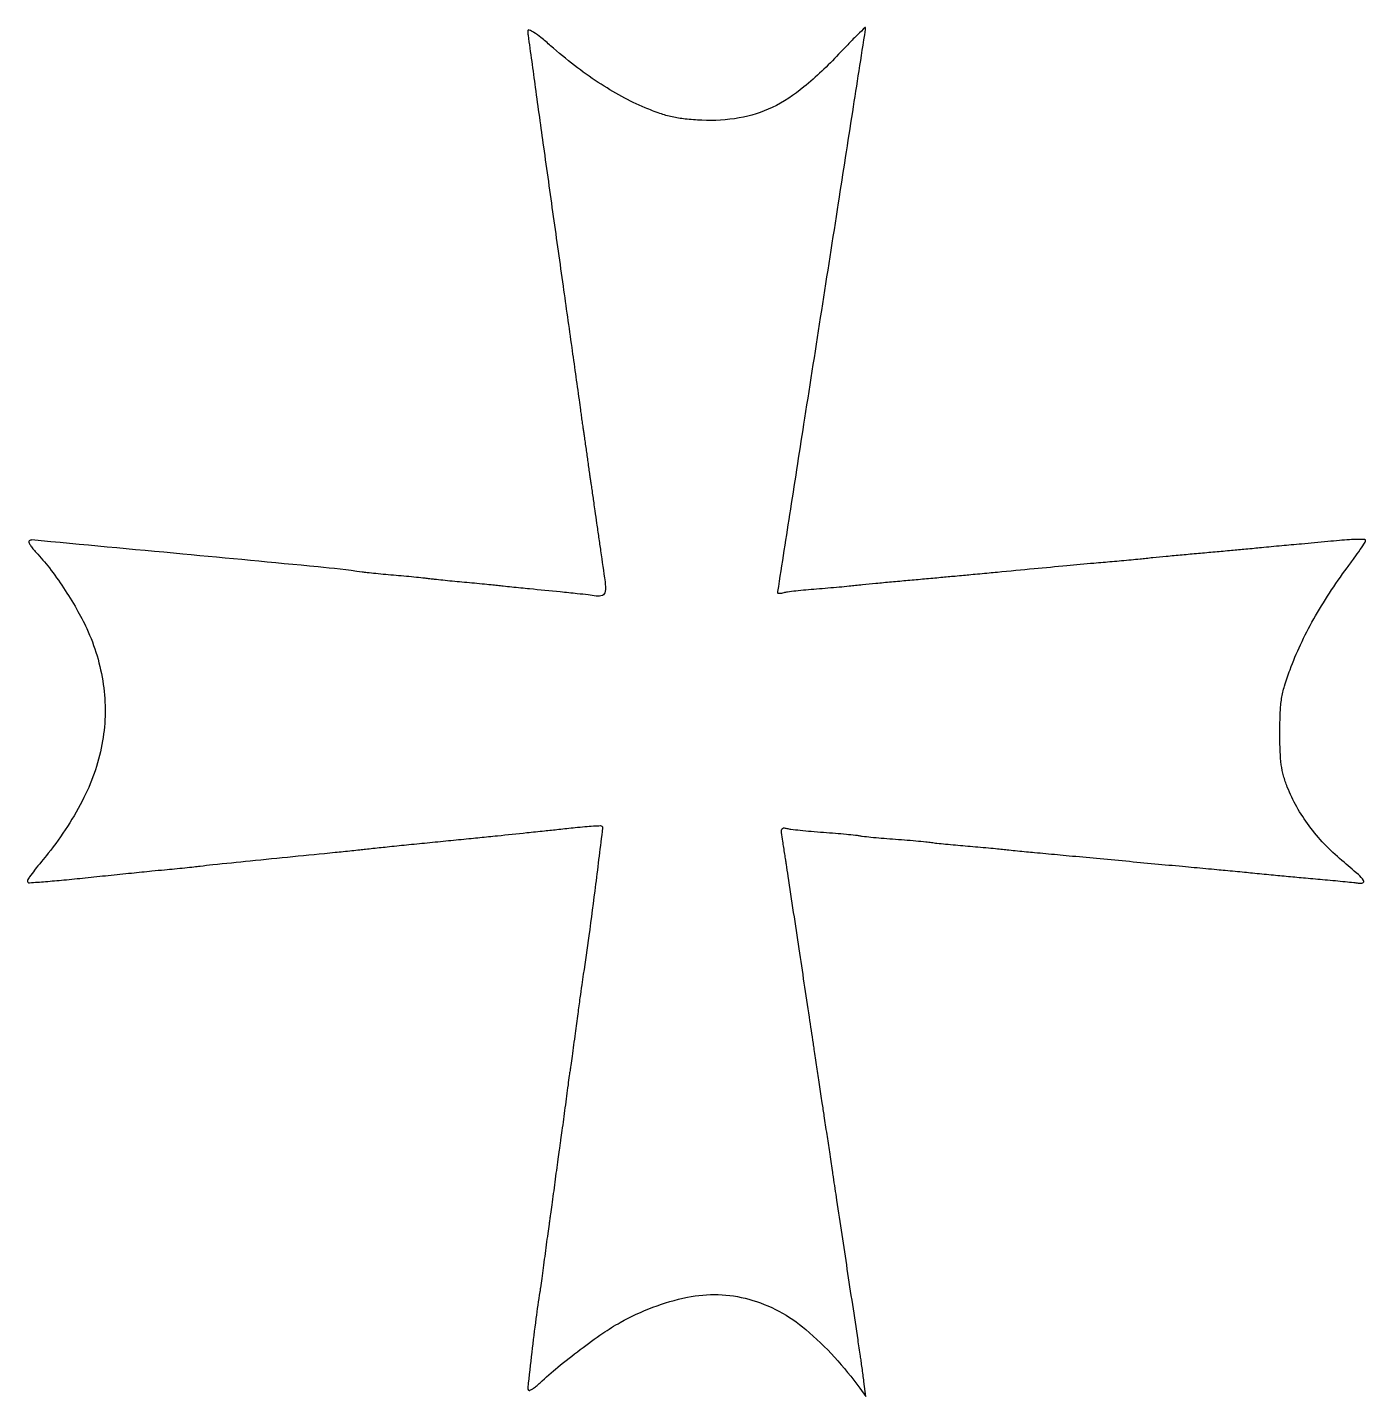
# Model space of a CAD drawing. Extents: x 0 to 396, y 0 to 405.
import ezdxf

# ---------------------------------------------------------------- set-up
doc = ezdxf.new("R2010")
doc.units = 0

msp = doc.modelspace()

# ---------------------------------------------------------------- linework, layer by layer
msp.add_lwpolyline([(148, 403.645921, 0.033983), (148.083615, 402.417103, 0.000106), (150.209955, 386.889337, 0.000606), (152.639218, 369.335242, 0.000379), (155.523251, 348.792937, -0.000052), (158.444958, 328.080789, -0.000077), (160.993571, 309.9798, -0.000031), (163.175361, 294.459652, -0.001687), (163.581054, 291.5, 0.001054), (163.813866, 289.785419, 0.000845), (164.071497, 287.940625, 0.000854), (164.315528, 286.235528, 0.002176), (164.5, 285, -0.001977), (164.689424, 283.734759, -0.00069), (164.952313, 281.9125, -0.000685), (165.236129, 279.90615, -0.0008), (165.5, 278, 0.0008), (165.763871, 276.09385, 0.000685), (166.047687, 274.0875, 0.00069), (166.310576, 272.265241, 0.001977), (166.5, 271, -0.001892), (166.689643, 269.734763, -0.00066), (166.953274, 267.9125, -0.000656), (167.23815, 265.90615, -0.000765), (167.503274, 264, 0.001324), (167.835383, 261.631652, 0.000378), (168.363041, 257.959746, 0.000381), (168.964791, 253.816941, 0.000404), (169.561077, 249.756582, -0.003045), (170.852754, 240.625859, -0.058154), (170.905193, 237.755296, -0.276028), (170.070806, 236.626531, -0.139232), (168.25, 236.408989, 0.009166), (165.899782, 236.73885, 0.003569), (162.63944, 237.112057, 0.002006), (157.609956, 237.631036, 0.000387), (148.5, 238.527038, -0.000902), (145.946309, 238.78086, -0.000752), (143.234375, 239.059472, -0.000759), (140.753715, 239.321902, -0.002071), (139, 239.517471, 0.003454), (137.188936, 239.714364, 0.001081), (134.471875, 239.984841, 0.00108), (131.436678, 240.273746, 0.001194), (128.5, 240.539804, -0.001652), (125.636714, 240.801858, -0.001735), (122.821875, 241.07872, -0.001661), (120.394392, 241.334141, -0.007771), (119, 241.507509, 0.008425), (117.583428, 241.681752, 0.001653), (115.03125, 241.943578, 0.001754), (112.054706, 242.228459, 0.001626), (109, 242.5, -0.001635), (105.945294, 242.771597, -0.001764), (102.96875, 243.056647, -0.001663), (100.416578, 243.318718, -0.008472), (99, 243.49326, 0.01094), (85.909579, 245.040632, 0.000638), (45.869417, 248.835947, 0.000044), (1.197639, 253.008851, 0.223213), (0.380936, 252.714269, 0.309822), (0.308261, 252.324872, 0.033894), (0.755055, 251.47526, 0.032048), (1.490159, 250.436755, 0.019993), (2.473647, 249.315481, -0.02731), (6.373436, 244.735923, -0.015905), (10.561658, 238.856747, -0.015776), (14.446568, 232.599643, -0.023038), (17.430438, 226.840276, -0.07203), (22.33799, 210.282148, -0.078771), (22.121982, 193.530618, -0.073807), (16.623641, 176.796556, -0.053662), (6, 160.295944, 0.001427), (2.020383, 155.338258, 0.01669), (0.538863, 153.349104, 0.044534), (-0.087049, 152.250265, 0.336339), (0.03537, 151.703182, 0.196744), (0.454233, 151.567517, 0.000878), (5.21039, 151.93473, 0.003975), (10.641096, 152.407085, 0.002477), (17, 153.042944, -0.000446), (23.830468, 153.753981, -0.000437), (30.709375, 154.457772, -0.00043), (36.746263, 155.064833, -0.001656), (40.5, 155.426494, 0.001371), (43.436678, 155.707744, 0.001239), (46.471875, 156.014427, 0.001241), (49.188886, 156.30258, 0.003962), (51, 156.513738, -0.005362), (54.7265, 156.937639, -0.000328), (65.859043, 158.075843, -0.000519), (78.429646, 159.339559, -0.00052), (91, 160.576876, 0.001194), (93.362085, 160.812596, 0.000948), (95.9125, 161.078147, 0.000958), (98.276383, 161.333386, 0.0024), (100, 161.531209, -0.00369), (102.163382, 161.773849, -0.000426), (107.025, 162.278627, -0.000513), (112.808676, 162.868167, -0.000419), (119, 163.487607, 0.000114), (125.264236, 164.110495, 0.00013), (131.26875, 164.71052, 0.000118), (136.370182, 165.222854, 0.000723), (139, 165.491436, 0.000078), (147.71754, 166.395866, 0.000332), (152.920467, 166.939974, 0.000478), (157.146815, 167.388877, 0.000316), (162, 167.912158, -0.005335), (164.906265, 168.196041, -0.008217), (167.425977, 168.373387, -0.003572), (169.563184, 168.473243, -0.192259), (169.939496, 168.339983, -0.248642), (170.146506, 167.795264, -0.00016), (168.05971, 151.126735, -0.002131), (166.078213, 135.866679, -0.005014), (164.436789, 124.5, 0.002474), (163.963709, 121.337621, 0.001404), (163.420791, 117.505479, 0.001141), (162.781664, 112.822712, 0.0006), (162.007599, 107, -0.000616), (161.550503, 103.562416, -0.000695), (161.102907, 100.2625, -0.000634), (160.714801, 97.457166, -0.003808), (160.5, 96, 0.003953), (160.285629, 94.542816, 0.000658), (159.899325, 91.7375, 0.000722), (159.454187, 88.437584, 0.000639), (159, 85, -0.000639), (158.545813, 81.562416, -0.000722), (158.100675, 78.2625, -0.000658), (157.714371, 75.457184, -0.003953), (157.5, 74, 0.003953), (157.285629, 72.542816, 0.000658), (156.899325, 69.7375, 0.000722), (156.454187, 66.437584, 0.000639), (156, 63, -0.000639), (155.545813, 59.562416, -0.000722), (155.100675, 56.2625, -0.000658), (154.714371, 53.457184, -0.003953), (154.5, 52, 0.003991), (154.28574, 50.542811, 0.000664), (153.899902, 47.7375, 0.000729), (153.4554, 44.437584, 0.000645), (153.001965, 41, -0.000702), (152.552947, 37.598898, -0.00085), (152.121778, 34.409375, -0.000719), (151.750406, 31.725671, -0.005851), (151.564354, 30.5, 0.008097), (150.398237, 22.578191, 0.004166), (149.181596, 12.624587, 0.000634), (148.001421, 2.134022, 0.227865), (148.254643, 1.412023, 0.321794), (148.613032, 1.353179, 0.027943), (149.464367, 1.835874, 0.028516), (150.504212, 2.591938, 0.017671), (151.638718, 3.589053, -0.017552), (156.907777, 8.22224, -0.010141), (163.546162, 13.437239, -0.010087), (170.186205, 18.232297, -0.023844), (175.363585, 21.460837, -0.076194), (195.241529, 28.893261, -0.119021), (213.416711, 28.325776, -0.110443), (230.277347, 19.37288, -0.059503), (246.285201, 1.974672), (248.070401, -0.5), (247.499404, 4, 0.001419), (247.247323, 5.942485, 0.001095), (246.961779, 8.059375, 0.001107), (246.686315, 10.035808, 0.002651), (246.471016, 11.5, -0.000388), (245.745134, 16.285946, -0.000011), (242.58053, 37.263927, -0.000015), (239.504437, 57.662217, -0.000244), (238.476915, 64.5, 0.00022), (238.183667, 66.452093, 0.000092), (237.786087, 69.0875, 0.000091), (237.359229, 71.91001, 0.000117), (236.966433, 74.5, -0.000262), (236.574402, 77.089992, -0.000202), (236.149857, 79.9125, -0.000205), (235.755647, 82.547922, -0.000492), (235.466433, 84.5, 0.000492), (235.177219, 86.452078, 0.000205), (234.783008, 89.0875, 0.000202), (234.358463, 91.910008, 0.000262), (233.966433, 94.5, -0.000144), (233.579282, 97.053694, -0.000121), (233.169612, 99.765625, -0.000122), (232.796087, 102.246408, -0.000333), (232.533683, 104, 0.000387), (231.371188, 111.762864, 0.000032), (228.318275, 132.033442, 0.000014), (225.073512, 153.564433, 0.001089), (224.54801, 157, 0.000255), (224.352373, 158.256403, 0.000092), (224.072807, 160.043639, 0.000091), (223.765781, 162.001728, 0.000108), (223.475111, 163.850684, -0.008595), (223.114919, 166.426062, -0.105069), (223.201461, 167.411446, -0.31201), (223.665862, 167.778576, -0.085488), (224.645092, 167.673904, 0.038595), (225.821897, 167.43548, 0.004107), (228.598871, 167.116031, 0.005046), (231.917934, 166.79566, 0.004035), (235.5, 166.515458, -0.002635), (239.056451, 166.247274, -0.003471), (242.296875, 165.963082, -0.002526), (245.007874, 165.692519, -0.033301), (246, 165.521087, 0.032279), (246.980857, 165.349538, 0.002675), (249.55625, 165.082653, 0.003566), (252.635129, 164.802385, 0.002742), (256, 164.53884, -0.0022), (259.474226, 164.270517, -0.002322), (262.884375, 163.976095, -0.002217), (265.821942, 163.695586, -0.010506), (267.5, 163.492145, 0.008445), (269.105907, 163.290732, 0.002241), (271.675, 163.024139, 0.002272), (274.600001, 162.747275, 0.002337), (277.5, 162.499728, -0.001482), (280.473231, 162.251053, -0.00125), (283.61875, 161.970655, -0.00126), (286.487258, 161.700429, -0.003507), (288.5, 161.491441, 0.00175), (290.420637, 161.285194, 0.00079), (292.940625, 161.02753, 0.000782), (295.601835, 160.763878, 0.001069), (298, 160.535247, -0.000051), (301.306724, 160.226785, -0.000007), (308.2, 159.582944, -0.000008), (316.365077, 158.820065, -0.000007), (325, 158.013026, 0.000052), (333.634924, 157.206779, 0.000062), (341.8, 156.446285, 0.000054), (348.693352, 155.80585, 0.000393), (352, 155.501622, -0.000671), (354.469055, 155.273073, -0.000422), (357.353125, 154.99975, -0.000424), (360.189715, 154.726086, -0.000777), (362.5, 154.497595, 0.000682), (368.085634, 153.944093, 0.000926), (373.130062, 153.460592, 0.000912), (378.232928, 152.990414, 0.000634), (384, 152.477015, -0.001818), (387.041163, 152.199021, -0.002016), (389.976965, 151.907939, -0.001866), (392.479854, 151.640138, -0.010464), (393.815201, 151.463861, 0.124196), (395.187781, 151.59458, 0.499697), (395.399589, 152.274697, 0.05714), (393.843261, 153.982391, 0.004152), (389, 158.139258, -0.027312), (383.763403, 163.072604, -0.030301), (379.286698, 168.387385, -0.031385), (375.624168, 174.018277, -0.034425), (372.820147, 179.896304, -0.026972), (371.703838, 183.238532, -0.03309), (371.042793, 186.462057, -0.025414), (370.709587, 190.35916, -0.008823), (370.61464, 196, -0.009536), (370.735129, 202.057986, -0.03028), (371.137492, 206.088505, -0.03394), (371.996357, 209.791729, -0.014517), (373.618709, 214.610071, -0.021586), (376.720469, 222.008657, -0.017706), (380.644883, 229.629285, -0.01699), (385.286473, 237.286605, -0.015842), (390.541765, 244.796225, 0.004608), (392.633507, 247.646725, 0.006965), (394.396643, 250.169823, 0.003141), (395.848797, 252.340021, 0.1469), (396, 252.843561, 0.403036), (395.735769, 253.118115, 0.008934), (393.723437, 253.159263, 0.015146), (391.221747, 253.089921, 0.009015), (388.25, 252.863541, -0.000216), (384.809214, 252.540435, -0.000144), (380.867188, 252.17312, -0.000145), (377.04354, 251.81906, -0.000284), (374, 251.539867, 0.000457), (371.182149, 251.280395, 0.000345), (368.0875, 250.990428, 0.000349), (365.180506, 250.713976, 0.000809), (363, 250.501517, -0.001479), (360.518765, 250.263114, -0.000333), (356.296875, 249.872899, -0.000345), (351.424221, 249.429206, -0.000335), (346.5, 248.987569, 0.000676), (341.649091, 248.549175, 0.000765), (336.996875, 248.115218, 0.000696), (333.043765, 247.734818, 0.004232), (331, 247.517803, -0.003678), (329.217079, 247.326488, -0.001244), (326.61875, 247.073523, -0.001237), (323.745211, 246.808154, -0.001421), (321, 246.569348, 0.001499), (315.558216, 246.095106, 0.000491), (307.541845, 245.364328, 0.000446), (297.874513, 244.464776, 0.000314), (287, 243.436222, -0.000001), (284.566149, 243.204482, -0.000001), (281.79375, 242.940517, -0.000001), (279.115985, 242.68557, -0.000001), (277, 242.484118, -0.000911), (274.518832, 242.252466, -0.000205), (270.296875, 241.867788, -0.000213), (265.424221, 241.427928, -0.000206), (260.5, 240.987569, 0.000794), (255.649091, 240.548013, 0.0009), (250.996875, 240.110566, 0.000818), (247.043888, 239.725162, 0.004972), (245, 239.501968, -0.005742), (243.135324, 239.301247, -0.001554), (240.178125, 239.026508, -0.001573), (236.819529, 238.735653, -0.001632), (233.5, 238.469604, 0.004103), (230.308603, 238.197943, 0.005049), (227.335938, 237.890001, 0.004213), (224.845644, 237.585309, 0.036353), (223.75, 237.359964, -0.025089), (223.07893, 237.206124, -0.044518), (222.514062, 237.157308, -0.062203), (222.122141, 237.207357, -0.342394), (222, 237.36481, -0.038617), (222.031425, 237.77109, -0.000005), (225.81875, 262.105001, -0.000142), (230.015421, 289.016668, -0.000086), (235, 320.885188, 0.00012), (239.984471, 352.767013, 0.000197), (244.18125, 379.722485, 0.00001), (247.956593, 404.037437, 0.038524), (248, 404.59998, 0.661025), (247.812867, 404.679678, 0.002698), (245.650606, 402.57903, 0.006776), (243.070234, 399.97535, 0.003802), (240.002064, 396.745597, -0.031165), (229.745959, 387.06881, -0.061286), (220.329533, 381.011698, -0.069978), (210.605051, 377.902377, -0.054281), (199.5, 377.220964, -0.013683), (194.538882, 377.591434, -0.028959), (190.733739, 378.20473, -0.029873), (187.099462, 379.239682, -0.015532), (182.698933, 380.937492, -0.024768), (175.834607, 384.243281, -0.020533), (168.874483, 388.409693, -0.019268), (161.839436, 393.421355, -0.016012), (154.75, 399.267067, 0.00942), (151.886576, 401.69226, 0.027109), (149.783415, 403.224674, 0.047963), (148.42381, 403.931847, 0.531645)], format="xyb", close=True)

doc.saveas('drawing.dxf')
